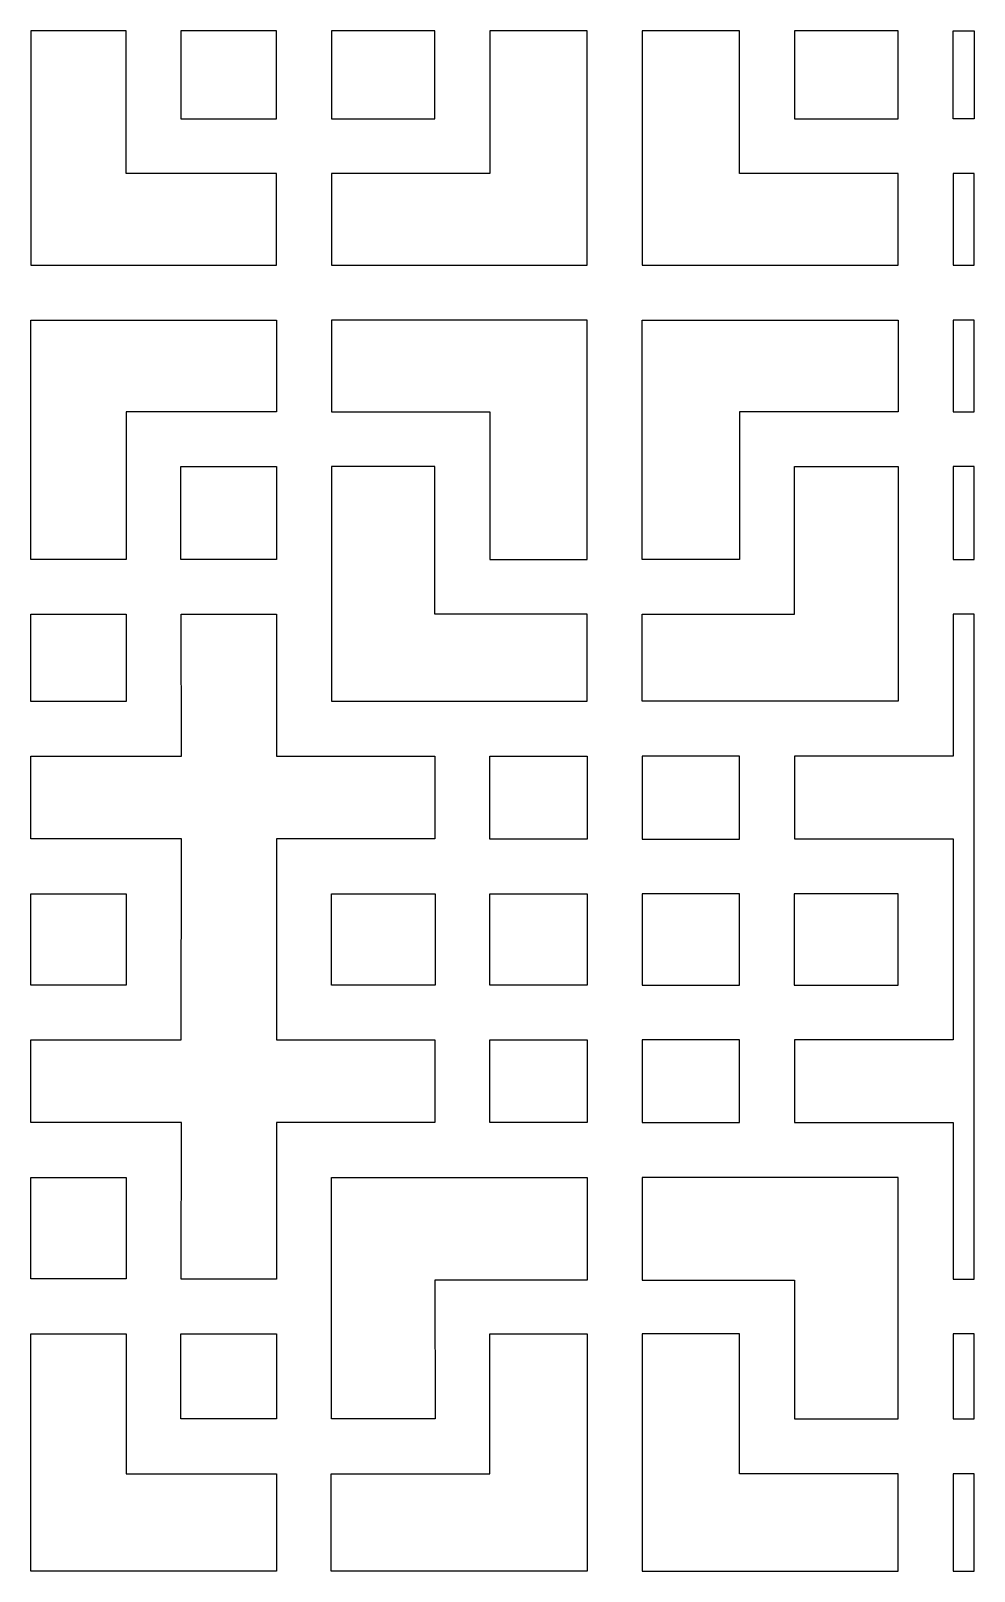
# Model space of a CAD drawing. Header units: centimetres. Extents: x -149 to 149, y -171 to 171.
# Drawn here: x 110.9 to 149.3, y 107.5 to 170.3 of the extents above; entities that cross this region are included whole.
import ezdxf

# ---------------------------------------------------------------- set-up
doc = ezdxf.new("R2010")
doc.units = ezdxf.units.CM
doc.header["$MEASUREMENT"] = 0
doc.layers.add('layer 1', color=7, linetype='Continuous')

msp = doc.modelspace()

# ---------------------------------------------------------------- linework, layer by layer
at = {"layer": 'layer 1', "color": 142}
for points, knots in [([(114.75472, 170.28202), (114.75472, 170.28202), (114.7517, 164.45789), (114.7517, 164.45789), (114.7517, 164.45789), (114.7517, 164.45789), (120.87958, 164.45789), (120.87958, 164.45789), (120.87958, 164.45789), (120.87958, 164.45789), (120.87958, 160.71843), (120.87958, 160.71843), (120.87958, 160.71843), (120.87958, 160.71843), (110.86315, 160.71843), (110.86315, 160.71843), (110.86315, 160.71843), (110.86315, 160.71843), (110.86315, 170.28202), (110.86315, 170.28202), (110.86315, 170.28202), (110.86315, 170.28202), (114.75472, 170.28202), (114.75472, 170.28202)], [0, 0, 0, 0, 0.14285714, 0.14285714, 0.14285714, 0.14285714, 0.28571429, 0.28571429, 0.28571429, 0.28571429, 0.42857143, 0.42857143, 0.42857143, 0.42857143, 0.57142857, 0.57142857, 0.57142857, 0.57142857, 0.71428571, 0.71428571, 0.71428571, 0.71428571, 1, 1, 1, 1]), ([(120.87963, 170.28202), (120.87963, 170.28202), (120.87958, 166.69412), (120.87958, 166.69412), (120.87958, 166.69412), (120.87958, 166.69412), (116.98792, 166.69412), (116.98792, 166.69412), (116.98792, 166.69412), (116.98792, 166.69412), (116.98792, 170.28202), (116.98792, 170.28202), (116.98792, 170.28202), (116.98792, 170.28202), (120.87963, 170.28202), (120.87963, 170.28202)], [0, 0, 0, 0, 0.2, 0.2, 0.2, 0.2, 0.4, 0.4, 0.4, 0.4, 0.6, 0.6, 0.6, 0.6, 1, 1, 1, 1]), ([(127.346, 170.28202), (127.346, 170.28202), (127.346, 166.69412), (127.346, 166.69412), (127.346, 166.69412), (127.346, 166.69412), (123.11891, 166.69412), (123.11891, 166.69412), (123.11891, 166.69412), (123.11891, 166.69412), (123.1189, 170.28202), (123.1189, 170.28202), (123.1189, 170.28202), (123.1189, 170.28202), (127.346, 170.28202), (127.346, 170.28202)], [0, 0, 0, 0, 0.2, 0.2, 0.2, 0.2, 0.4, 0.4, 0.4, 0.4, 0.6, 0.6, 0.6, 0.6, 1, 1, 1, 1]), ([(133.55776, 170.28202), (133.55776, 170.28202), (133.55774, 160.71843), (133.55774, 160.71843), (133.55774, 160.71843), (133.55774, 160.71843), (123.11891, 160.71843), (123.11891, 160.71843), (123.11891, 160.71843), (123.11891, 160.71843), (123.11891, 164.45789), (123.11891, 164.45789), (123.11891, 164.45789), (123.11891, 164.45789), (129.58533, 164.45789), (129.58533, 164.45789), (129.58533, 164.45789), (129.58533, 164.45789), (129.58234, 170.28202), (129.58234, 170.28202), (129.58234, 170.28202), (129.58234, 170.28202), (133.55776, 170.28202), (133.55776, 170.28202)], [0, 0, 0, 0, 0.14285714, 0.14285714, 0.14285714, 0.14285714, 0.28571429, 0.28571429, 0.28571429, 0.28571429, 0.42857143, 0.42857143, 0.42857143, 0.42857143, 0.57142857, 0.57142857, 0.57142857, 0.57142857, 0.71428571, 0.71428571, 0.71428571, 0.71428571, 1, 1, 1, 1]), ([(139.76882, 170.28202), (139.76882, 170.28202), (139.76582, 164.45789), (139.76582, 164.45789), (139.76582, 164.45789), (139.76582, 164.45789), (146.23224, 164.45789), (146.23224, 164.45789), (146.23224, 164.45789), (146.23224, 164.45789), (146.23224, 160.71843), (146.23224, 160.71843), (146.23224, 160.71843), (146.23224, 160.71843), (135.79342, 160.71843), (135.79342, 160.71843), (135.79342, 160.71843), (135.79342, 160.71843), (135.79342, 170.28202), (135.79342, 170.28202), (135.79342, 170.28202), (135.79342, 170.28202), (139.76882, 170.28202), (139.76882, 170.28202)], [0, 0, 0, 0, 0.14285714, 0.14285714, 0.14285714, 0.14285714, 0.28571429, 0.28571429, 0.28571429, 0.28571429, 0.42857143, 0.42857143, 0.42857143, 0.42857143, 0.57142857, 0.57142857, 0.57142857, 0.57142857, 0.71428571, 0.71428571, 0.71428571, 0.71428571, 1, 1, 1, 1]), ([(146.23228, 170.28202), (146.23228, 170.28202), (146.23224, 166.69412), (146.23224, 166.69412), (146.23224, 166.69412), (146.23224, 166.69412), (142.00516, 166.69412), (142.00516, 166.69412), (142.00516, 166.69412), (142.00516, 166.69412), (142.00514, 170.28202), (142.00514, 170.28202), (142.00514, 170.28202), (142.00514, 170.28202), (146.23228, 170.28202), (146.23228, 170.28202)], [0, 0, 0, 0, 0.2, 0.2, 0.2, 0.2, 0.4, 0.4, 0.4, 0.4, 0.6, 0.6, 0.6, 0.6, 1, 1, 1, 1]), ([(148.47158, 170.28202), (148.47158, 170.28202), (148.47158, 166.69412), (148.47158, 166.69412), (148.47158, 166.69412), (148.47158, 166.69412), (149.33447, 166.69412), (149.33447, 166.69412), (149.33447, 166.69412), (149.33447, 166.69412), (149.33447, 170.28202), (149.33447, 170.28202), (149.33447, 170.28202), (149.33447, 170.28202), (148.47158, 170.28202), (148.47158, 170.28202)], [0, 0, 0, 0, 0.2, 0.2, 0.2, 0.2, 0.4, 0.4, 0.4, 0.4, 0.6, 0.6, 0.6, 0.6, 1, 1, 1, 1]), ([(149.33447, 160.71843), (149.33447, 160.71843), (148.47158, 160.71843), (148.47158, 160.71843), (148.47158, 160.71843), (148.47158, 160.71843), (148.47158, 164.45789), (148.47158, 164.45789), (148.47158, 164.45789), (148.47158, 164.45789), (149.33447, 164.45789), (149.33447, 164.45789), (149.33447, 164.45789), (149.33447, 164.45789), (149.33447, 160.71843), (149.33447, 160.71843)], [0, 0, 0, 0, 0.2, 0.2, 0.2, 0.2, 0.4, 0.4, 0.4, 0.4, 0.6, 0.6, 0.6, 0.6, 1, 1, 1, 1]), ([(110.86315, 158.48315), (110.86315, 158.48315), (110.86315, 148.7245), (110.86315, 148.7245), (110.86315, 148.7245), (110.86315, 148.7245), (114.75482, 148.7245), (114.75482, 148.7245), (114.75482, 148.7245), (114.75482, 148.7245), (114.7517, 154.74368), (114.7517, 154.74368), (114.7517, 154.74368), (114.7517, 154.74368), (120.87958, 154.74368), (120.87958, 154.74368), (120.87958, 154.74368), (120.87958, 154.74368), (120.87958, 158.48315), (120.87958, 158.48315), (120.87958, 158.48315), (120.87958, 158.48315), (110.86315, 158.48315), (110.86315, 158.48315)], [0, 0, 0, 0, 0.14285714, 0.14285714, 0.14285714, 0.14285714, 0.28571429, 0.28571429, 0.28571429, 0.28571429, 0.42857143, 0.42857143, 0.42857143, 0.42857143, 0.57142857, 0.57142857, 0.57142857, 0.57142857, 0.71428571, 0.71428571, 0.71428571, 0.71428571, 1, 1, 1, 1]), ([(133.55774, 158.48315), (133.55774, 158.48315), (133.55774, 148.7245), (133.55774, 148.7245), (133.55774, 148.7245), (133.55774, 148.7245), (129.58222, 148.7245), (129.58222, 148.7245), (129.58222, 148.7245), (129.58222, 148.7245), (129.58533, 154.74368), (129.58533, 154.74368), (129.58533, 154.74368), (129.58533, 154.74368), (123.11891, 154.74368), (123.11891, 154.74368), (123.11891, 154.74368), (123.11891, 154.74368), (123.11891, 158.48315), (123.11891, 158.48315), (123.11891, 158.48315), (123.11891, 158.48315), (133.55774, 158.48315), (133.55774, 158.48315)], [0, 0, 0, 0, 0.14285714, 0.14285714, 0.14285714, 0.14285714, 0.28571429, 0.28571429, 0.28571429, 0.28571429, 0.42857143, 0.42857143, 0.42857143, 0.42857143, 0.57142857, 0.57142857, 0.57142857, 0.57142857, 0.71428571, 0.71428571, 0.71428571, 0.71428571, 1, 1, 1, 1]), ([(135.79342, 158.48315), (135.79342, 158.48315), (135.79342, 148.7245), (135.79342, 148.7245), (135.79342, 148.7245), (135.79342, 148.7245), (139.76893, 148.7245), (139.76893, 148.7245), (139.76893, 148.7245), (139.76893, 148.7245), (139.76582, 154.74368), (139.76582, 154.74368), (139.76582, 154.74368), (139.76582, 154.74368), (146.23224, 154.74368), (146.23224, 154.74368), (146.23224, 154.74368), (146.23224, 154.74368), (146.23224, 158.48315), (146.23224, 158.48315), (146.23224, 158.48315), (146.23224, 158.48315), (135.79342, 158.48315), (135.79342, 158.48315)], [0, 0, 0, 0, 0.14285714, 0.14285714, 0.14285714, 0.14285714, 0.28571429, 0.28571429, 0.28571429, 0.28571429, 0.42857143, 0.42857143, 0.42857143, 0.42857143, 0.57142857, 0.57142857, 0.57142857, 0.57142857, 0.71428571, 0.71428571, 0.71428571, 0.71428571, 1, 1, 1, 1]), ([(149.33447, 154.74367), (149.33447, 154.74367), (148.47158, 154.74368), (148.47158, 154.74368), (148.47158, 154.74368), (148.47158, 154.74368), (148.47158, 158.48315), (148.47158, 158.48315), (148.47158, 158.48315), (148.47158, 158.48315), (149.33447, 158.48315), (149.33447, 158.48315), (149.33447, 158.48315), (149.33447, 158.48315), (149.33447, 154.74367), (149.33447, 154.74367)], [0, 0, 0, 0, 0.2, 0.2, 0.2, 0.2, 0.4, 0.4, 0.4, 0.4, 0.6, 0.6, 0.6, 0.6, 1, 1, 1, 1]), ([(116.98792, 148.7214), (116.98792, 148.7214), (120.87958, 148.7214), (120.87958, 148.7214), (120.87958, 148.7214), (120.87958, 148.7214), (120.87958, 152.50745), (120.87958, 152.50745), (120.87958, 152.50745), (120.87958, 152.50745), (116.98792, 152.50745), (116.98792, 152.50745), (116.98792, 152.50745), (116.98792, 152.50745), (116.98792, 148.7214), (116.98792, 148.7214)], [0, 0, 0, 0, 0.2, 0.2, 0.2, 0.2, 0.4, 0.4, 0.4, 0.4, 0.6, 0.6, 0.6, 0.6, 1, 1, 1, 1]), ([(127.346, 146.48517), (127.346, 146.48517), (133.55774, 146.49138), (133.55774, 146.49138), (133.55774, 146.49138), (133.55774, 146.49138), (133.55774, 142.93827), (133.55774, 142.93827), (133.55774, 142.93827), (133.55774, 142.93827), (123.11891, 142.93827), (123.11891, 142.93827), (123.11891, 142.93827), (123.11891, 142.93827), (123.11891, 152.50745), (123.11891, 152.50745), (123.11891, 152.50745), (123.11891, 152.50745), (127.346, 152.50745), (127.346, 152.50745), (127.346, 152.50745), (127.346, 152.50745), (127.346, 146.48517), (127.346, 146.48517)], [0, 0, 0, 0, 0.14285714, 0.14285714, 0.14285714, 0.14285714, 0.28571429, 0.28571429, 0.28571429, 0.28571429, 0.42857143, 0.42857143, 0.42857143, 0.42857143, 0.57142857, 0.57142857, 0.57142857, 0.57142857, 0.71428571, 0.71428571, 0.71428571, 0.71428571, 1, 1, 1, 1]), ([(142.00516, 146.48517), (142.00516, 146.48517), (135.79342, 146.49138), (135.79342, 146.49138), (135.79342, 146.49138), (135.79342, 146.49138), (135.79342, 142.93827), (135.79342, 142.93827), (135.79342, 142.93827), (135.79342, 142.93827), (146.23224, 142.93827), (146.23224, 142.93827), (146.23224, 142.93827), (146.23224, 142.93827), (146.23224, 152.50745), (146.23224, 152.50745), (146.23224, 152.50745), (146.23224, 152.50745), (142.00516, 152.50745), (142.00516, 152.50745), (142.00516, 152.50745), (142.00516, 152.50745), (142.00516, 146.48517), (142.00516, 146.48517)], [0, 0, 0, 0, 0.14285714, 0.14285714, 0.14285714, 0.14285714, 0.28571429, 0.28571429, 0.28571429, 0.28571429, 0.42857143, 0.42857143, 0.42857143, 0.42857143, 0.57142857, 0.57142857, 0.57142857, 0.57142857, 0.71428571, 0.71428571, 0.71428571, 0.71428571, 1, 1, 1, 1]), ([(149.33447, 148.7214), (149.33447, 148.7214), (148.47158, 148.7214), (148.47158, 148.7214), (148.47158, 148.7214), (148.47158, 148.7214), (148.47158, 152.50745), (148.47158, 152.50745), (148.47158, 152.50745), (148.47158, 152.50745), (149.33447, 152.50745), (149.33447, 152.50745), (149.33447, 152.50745), (149.33447, 152.50745), (149.33447, 148.7214), (149.33447, 148.7214)], [0, 0, 0, 0, 0.2, 0.2, 0.2, 0.2, 0.4, 0.4, 0.4, 0.4, 0.6, 0.6, 0.6, 0.6, 1, 1, 1, 1]), ([(117.00964, 137.32285), (117.00964, 137.32285), (116.99414, 129.12956), (116.99414, 129.12956), (116.99414, 129.12956), (116.99414, 129.12956), (110.86315, 129.12957), (110.86315, 129.12957), (110.86315, 129.12957), (110.86315, 129.12957), (110.86315, 125.75969), (110.86315, 125.75969), (110.86315, 125.75969), (110.86315, 125.75969), (117.00963, 125.75969), (117.00963, 125.75969), (117.00963, 125.75969), (117.00963, 125.75969), (116.99414, 119.37713), (116.99414, 119.37713), (116.99414, 119.37713), (116.99414, 119.37713), (120.87958, 119.37713), (120.87958, 119.37713), (120.87958, 119.37713), (120.87958, 119.37713), (120.87958, 125.75969), (120.87958, 125.75969), (120.87958, 125.75969), (120.87958, 125.75969), (127.346, 125.75969), (127.346, 125.75969), (127.346, 125.75969), (127.346, 125.75969), (127.346, 129.12957), (127.346, 129.12957), (127.346, 129.12957), (127.346, 129.12957), (120.87958, 129.12956), (120.87958, 129.12956), (120.87958, 129.12956), (120.87958, 129.12956), (120.87958, 137.32286), (120.87958, 137.32286), (120.87958, 137.32286), (120.87958, 137.32286), (127.346, 137.32285), (127.346, 137.32285), (127.346, 137.32285), (127.346, 137.32285), (127.346, 140.70203), (127.346, 140.70203), (127.346, 140.70203), (127.346, 140.70203), (120.87958, 140.69894), (120.87958, 140.69894), (120.87958, 140.69894), (120.87958, 140.69894), (120.87958, 146.49138), (120.87958, 146.49138), (120.87958, 146.49138), (120.87958, 146.49138), (116.99414, 146.49138), (116.99414, 146.49138), (116.99414, 146.49138), (116.99414, 146.49138), (117.00963, 140.70203), (117.00963, 140.70203), (117.00963, 140.70203), (117.00963, 140.70203), (110.86315, 140.70203), (110.86315, 140.70203), (110.86315, 140.70203), (110.86315, 140.70203), (110.86315, 137.32285), (110.86315, 137.32285), (110.86315, 137.32285), (110.86315, 137.32285), (117.00964, 137.32285), (117.00964, 137.32285)], [0, 0, 0, 0, 0.04761905, 0.04761905, 0.04761905, 0.04761905, 0.0952381, 0.0952381, 0.0952381, 0.0952381, 0.14285714, 0.14285714, 0.14285714, 0.14285714, 0.19047619, 0.19047619, 0.19047619, 0.19047619, 0.23809524, 0.23809524, 0.23809524, 0.23809524, 0.28571429, 0.28571429, 0.28571429, 0.28571429, 0.33333333, 0.33333333, 0.33333333, 0.33333333, 0.38095238, 0.38095238, 0.38095238, 0.38095238, 0.42857143, 0.42857143, 0.42857143, 0.42857143, 0.47619048, 0.47619048, 0.47619048, 0.47619048, 0.52380952, 0.52380952, 0.52380952, 0.52380952, 0.57142857, 0.57142857, 0.57142857, 0.57142857, 0.61904762, 0.61904762, 0.61904762, 0.61904762, 0.66666667, 0.66666667, 0.66666667, 0.66666667, 0.71428571, 0.71428571, 0.71428571, 0.71428571, 0.76190476, 0.76190476, 0.76190476, 0.76190476, 0.80952381, 0.80952381, 0.80952381, 0.80952381, 0.85714286, 0.85714286, 0.85714286, 0.85714286, 0.9047619, 0.9047619, 0.9047619, 0.9047619, 1, 1, 1, 1]), ([(110.86315, 142.93516), (110.86315, 142.93516), (114.7548, 142.93516), (114.7548, 142.93516), (114.7548, 142.93516), (114.7548, 142.93516), (114.7548, 146.48517), (114.7548, 146.48517), (114.7548, 146.48517), (114.7548, 146.48517), (110.86315, 146.48517), (110.86315, 146.48517), (110.86315, 146.48517), (110.86315, 146.48517), (110.86315, 142.93516), (110.86315, 142.93516)], [0, 0, 0, 0, 0.2, 0.2, 0.2, 0.2, 0.4, 0.4, 0.4, 0.4, 0.6, 0.6, 0.6, 0.6, 1, 1, 1, 1]), ([(149.33447, 119.37713), (149.33447, 119.37713), (148.47158, 119.37713), (148.47158, 119.37713), (148.47158, 119.37713), (148.47158, 119.37713), (148.47158, 125.75969), (148.47158, 125.75969), (148.47158, 125.75969), (148.47158, 125.75969), (142.00516, 125.75969), (142.00516, 125.75969), (142.00516, 125.75969), (142.00516, 125.75969), (142.00516, 129.12957), (142.00516, 129.12957), (142.00516, 129.12957), (142.00516, 129.12957), (148.47158, 129.12956), (148.47158, 129.12956), (148.47158, 129.12956), (148.47158, 129.12956), (148.47158, 137.32286), (148.47158, 137.32286), (148.47158, 137.32286), (148.47158, 137.32286), (142.00516, 137.32285), (142.00516, 137.32285), (142.00516, 137.32285), (142.00516, 137.32285), (142.00516, 140.70203), (142.00516, 140.70203), (142.00516, 140.70203), (142.00516, 140.70203), (148.47158, 140.69894), (148.47158, 140.69894), (148.47158, 140.69894), (148.47158, 140.69894), (148.47158, 146.49138), (148.47158, 146.49138), (148.47158, 146.49138), (148.47158, 146.49138), (149.33447, 146.49138), (149.33447, 146.49138), (149.33447, 146.49138), (149.33447, 146.49138), (149.33447, 119.37713), (149.33447, 119.37713)], [0, 0, 0, 0, 0.07692308, 0.07692308, 0.07692308, 0.07692308, 0.15384615, 0.15384615, 0.15384615, 0.15384615, 0.23076923, 0.23076923, 0.23076923, 0.23076923, 0.30769231, 0.30769231, 0.30769231, 0.30769231, 0.38461538, 0.38461538, 0.38461538, 0.38461538, 0.46153846, 0.46153846, 0.46153846, 0.46153846, 0.53846154, 0.53846154, 0.53846154, 0.53846154, 0.61538462, 0.61538462, 0.61538462, 0.61538462, 0.69230769, 0.69230769, 0.69230769, 0.69230769, 0.76923077, 0.76923077, 0.76923077, 0.76923077, 0.84615385, 0.84615385, 0.84615385, 0.84615385, 1, 1, 1, 1]), ([(129.58222, 137.31975), (129.58222, 137.31975), (133.55774, 137.31975), (133.55774, 137.31975), (133.55774, 137.31975), (133.55774, 137.31975), (133.55774, 140.70203), (133.55774, 140.70203), (133.55774, 140.70203), (133.55774, 140.70203), (129.58222, 140.70203), (129.58222, 140.70203), (129.58222, 140.70203), (129.58222, 140.70203), (129.58222, 137.31975), (129.58222, 137.31975)], [0, 0, 0, 0, 0.2, 0.2, 0.2, 0.2, 0.4, 0.4, 0.4, 0.4, 0.6, 0.6, 0.6, 0.6, 1, 1, 1, 1]), ([(139.76893, 137.31975), (139.76893, 137.31975), (135.79342, 137.31975), (135.79342, 137.31975), (135.79342, 137.31975), (135.79342, 137.31975), (135.79342, 140.70203), (135.79342, 140.70203), (135.79342, 140.70203), (135.79342, 140.70203), (139.76893, 140.70203), (139.76893, 140.70203), (139.76893, 140.70203), (139.76893, 140.70203), (139.76893, 137.31975), (139.76893, 137.31975)], [0, 0, 0, 0, 0.2, 0.2, 0.2, 0.2, 0.4, 0.4, 0.4, 0.4, 0.6, 0.6, 0.6, 0.6, 1, 1, 1, 1]), ([(110.86315, 131.36268), (110.86315, 131.36268), (114.7517, 131.36268), (114.7517, 131.36268), (114.7517, 131.36268), (114.7517, 131.36268), (114.7517, 135.08662), (114.7517, 135.08662), (114.7517, 135.08662), (114.7517, 135.08662), (110.86315, 135.08662), (110.86315, 135.08662), (110.86315, 135.08662), (110.86315, 135.08662), (110.86315, 131.36268), (110.86315, 131.36268)], [0, 0, 0, 0, 0.2, 0.2, 0.2, 0.2, 0.4, 0.4, 0.4, 0.4, 0.6, 0.6, 0.6, 0.6, 1, 1, 1, 1]), ([(123.11891, 131.3658), (123.11891, 131.3658), (127.35221, 131.3658), (127.35221, 131.3658), (127.35221, 131.3658), (127.35221, 131.3658), (127.35221, 135.08041), (127.35221, 135.08041), (127.35221, 135.08041), (127.35221, 135.08041), (123.11891, 135.08041), (123.11891, 135.08041), (123.11891, 135.08041), (123.11891, 135.08041), (123.11891, 131.3658), (123.11891, 131.3658)], [0, 0, 0, 0, 0.2, 0.2, 0.2, 0.2, 0.4, 0.4, 0.4, 0.4, 0.6, 0.6, 0.6, 0.6, 1, 1, 1, 1]), ([(129.58222, 131.3658), (129.58222, 131.3658), (133.55774, 131.3658), (133.55774, 131.3658), (133.55774, 131.3658), (133.55774, 131.3658), (133.55774, 135.08662), (133.55774, 135.08662), (133.55774, 135.08662), (133.55774, 135.08662), (129.58222, 135.08662), (129.58222, 135.08662), (129.58222, 135.08662), (129.58222, 135.08662), (129.58222, 131.3658), (129.58222, 131.3658)], [0, 0, 0, 0, 0.2, 0.2, 0.2, 0.2, 0.4, 0.4, 0.4, 0.4, 0.6, 0.6, 0.6, 0.6, 1, 1, 1, 1]), ([(139.76893, 131.3658), (139.76893, 131.3658), (135.79342, 131.3658), (135.79342, 131.3658), (135.79342, 131.3658), (135.79342, 131.3658), (135.79342, 135.08662), (135.79342, 135.08662), (135.79342, 135.08662), (135.79342, 135.08662), (139.76893, 135.08662), (139.76893, 135.08662), (139.76893, 135.08662), (139.76893, 135.08662), (139.76893, 131.3658), (139.76893, 131.3658)], [0, 0, 0, 0, 0.2, 0.2, 0.2, 0.2, 0.4, 0.4, 0.4, 0.4, 0.6, 0.6, 0.6, 0.6, 1, 1, 1, 1]), ([(146.23224, 131.3658), (146.23224, 131.3658), (141.99894, 131.3658), (141.99894, 131.3658), (141.99894, 131.3658), (141.99894, 131.3658), (141.99894, 135.08041), (141.99894, 135.08041), (141.99894, 135.08041), (141.99894, 135.08041), (146.23224, 135.08041), (146.23224, 135.08041), (146.23224, 135.08041), (146.23224, 135.08041), (146.23224, 131.3658), (146.23224, 131.3658)], [0, 0, 0, 0, 0.2, 0.2, 0.2, 0.2, 0.4, 0.4, 0.4, 0.4, 0.6, 0.6, 0.6, 0.6, 1, 1, 1, 1]), ([(129.58222, 125.7566), (129.58222, 125.7566), (133.55774, 125.7566), (133.55774, 125.7566), (133.55774, 125.7566), (133.55774, 125.7566), (133.55774, 129.12957), (133.55774, 129.12957), (133.55774, 129.12957), (133.55774, 129.12957), (129.58222, 129.12957), (129.58222, 129.12957), (129.58222, 129.12957), (129.58222, 129.12957), (129.58222, 125.7566), (129.58222, 125.7566)], [0, 0, 0, 0, 0.2, 0.2, 0.2, 0.2, 0.4, 0.4, 0.4, 0.4, 0.6, 0.6, 0.6, 0.6, 1, 1, 1, 1]), ([(139.76893, 125.7566), (139.76893, 125.7566), (135.79342, 125.7566), (135.79342, 125.7566), (135.79342, 125.7566), (135.79342, 125.7566), (135.79342, 129.12957), (135.79342, 129.12957), (135.79342, 129.12957), (135.79342, 129.12957), (139.76893, 129.12957), (139.76893, 129.12957), (139.76893, 129.12957), (139.76893, 129.12957), (139.76893, 125.7566), (139.76893, 125.7566)], [0, 0, 0, 0, 0.2, 0.2, 0.2, 0.2, 0.4, 0.4, 0.4, 0.4, 0.6, 0.6, 0.6, 0.6, 1, 1, 1, 1]), ([(110.86315, 119.38024), (110.86315, 119.38024), (114.7517, 119.38024), (114.7517, 119.38024), (114.7517, 119.38024), (114.7517, 119.38024), (114.7517, 123.52036), (114.7517, 123.52036), (114.7517, 123.52036), (114.7517, 123.52036), (110.86315, 123.52036), (110.86315, 123.52036), (110.86315, 123.52036), (110.86315, 123.52036), (110.86315, 119.38024), (110.86315, 119.38024)], [0, 0, 0, 0, 0.2, 0.2, 0.2, 0.2, 0.4, 0.4, 0.4, 0.4, 0.6, 0.6, 0.6, 0.6, 1, 1, 1, 1]), ([(123.11891, 123.52036), (123.11891, 123.52036), (123.11891, 113.67477), (123.11891, 113.67477), (123.11891, 113.67477), (123.11891, 113.67477), (127.3479, 113.67477), (127.3479, 113.67477), (127.3479, 113.67477), (127.3479, 113.67477), (127.346, 119.33522), (127.346, 119.33522), (127.346, 119.33522), (127.346, 119.33522), (133.55774, 119.33522), (133.55774, 119.33522), (133.55774, 119.33522), (133.55774, 119.33522), (133.55774, 123.52036), (133.55774, 123.52036), (133.55774, 123.52036), (133.55774, 123.52036), (123.11891, 123.52036), (123.11891, 123.52036)], [0, 0, 0, 0, 0.14285714, 0.14285714, 0.14285714, 0.14285714, 0.28571429, 0.28571429, 0.28571429, 0.28571429, 0.42857143, 0.42857143, 0.42857143, 0.42857143, 0.57142857, 0.57142857, 0.57142857, 0.57142857, 0.71428571, 0.71428571, 0.71428571, 0.71428571, 1, 1, 1, 1]), ([(146.23224, 123.52036), (146.23224, 123.52036), (146.23224, 113.67477), (146.23224, 113.67477), (146.23224, 113.67477), (146.23224, 113.67477), (142.00325, 113.67477), (142.00325, 113.67477), (142.00325, 113.67477), (142.00325, 113.67477), (142.00516, 119.33522), (142.00516, 119.33522), (142.00516, 119.33522), (142.00516, 119.33522), (135.79342, 119.33522), (135.79342, 119.33522), (135.79342, 119.33522), (135.79342, 119.33522), (135.79342, 123.52036), (135.79342, 123.52036), (135.79342, 123.52036), (135.79342, 123.52036), (146.23224, 123.52036), (146.23224, 123.52036)], [0, 0, 0, 0, 0.14285714, 0.14285714, 0.14285714, 0.14285714, 0.28571429, 0.28571429, 0.28571429, 0.28571429, 0.42857143, 0.42857143, 0.42857143, 0.42857143, 0.57142857, 0.57142857, 0.57142857, 0.57142857, 0.71428571, 0.71428571, 0.71428571, 0.71428571, 1, 1, 1, 1]), ([(120.87958, 107.46303), (120.87958, 107.46303), (120.87958, 111.43854), (120.87958, 111.43854), (120.87958, 111.43854), (120.87958, 111.43854), (114.7517, 111.43853), (114.7517, 111.43853), (114.7517, 111.43853), (114.7517, 111.43853), (114.7517, 117.14092), (114.7517, 117.14092), (114.7517, 117.14092), (114.7517, 117.14092), (110.86936, 117.14092), (110.86936, 117.14092), (110.86936, 117.14092), (110.86936, 117.14092), (110.86936, 107.46303), (110.86936, 107.46303), (110.86936, 107.46303), (110.86936, 107.46303), (120.87958, 107.46303), (120.87958, 107.46303)], [0, 0, 0, 0, 0.14285714, 0.14285714, 0.14285714, 0.14285714, 0.28571429, 0.28571429, 0.28571429, 0.28571429, 0.42857143, 0.42857143, 0.42857143, 0.42857143, 0.57142857, 0.57142857, 0.57142857, 0.57142857, 0.71428571, 0.71428571, 0.71428571, 0.71428571, 1, 1, 1, 1]), ([(116.98792, 113.67477), (116.98792, 113.67477), (120.87958, 113.67477), (120.87958, 113.67477), (120.87958, 113.67477), (120.87958, 113.67477), (120.87958, 117.14092), (120.87958, 117.14092), (120.87958, 117.14092), (120.87958, 117.14092), (116.98792, 117.14092), (116.98792, 117.14092), (116.98792, 117.14092), (116.98792, 117.14092), (116.98792, 113.67477), (116.98792, 113.67477)], [0, 0, 0, 0, 0.2, 0.2, 0.2, 0.2, 0.4, 0.4, 0.4, 0.4, 0.6, 0.6, 0.6, 0.6, 1, 1, 1, 1]), ([(133.55774, 107.46303), (133.55774, 107.46303), (133.55774, 117.14092), (133.55774, 117.14092), (133.55774, 117.14092), (133.55774, 117.14092), (129.58533, 117.14092), (129.58533, 117.14092), (129.58533, 117.14092), (129.58533, 117.14092), (129.58533, 111.43854), (129.58533, 111.43854), (129.58533, 111.43854), (129.58533, 111.43854), (123.1158, 111.43854), (123.1158, 111.43854), (123.1158, 111.43854), (123.1158, 111.43854), (123.1158, 107.46303), (123.1158, 107.46303), (123.1158, 107.46303), (123.1158, 107.46303), (133.55774, 107.46303), (133.55774, 107.46303)], [0, 0, 0, 0, 0.14285714, 0.14285714, 0.14285714, 0.14285714, 0.28571429, 0.28571429, 0.28571429, 0.28571429, 0.42857143, 0.42857143, 0.42857143, 0.42857143, 0.57142857, 0.57142857, 0.57142857, 0.57142857, 0.71428571, 0.71428571, 0.71428571, 0.71428571, 1, 1, 1, 1]), ([(135.79342, 107.46303), (135.79342, 107.46303), (135.79342, 117.14092), (135.79342, 117.14092), (135.79342, 117.14092), (135.79342, 117.14092), (139.76582, 117.14092), (139.76582, 117.14092), (139.76582, 117.14092), (139.76582, 117.14092), (139.76582, 111.43854), (139.76582, 111.43854), (139.76582, 111.43854), (139.76582, 111.43854), (146.23535, 111.43854), (146.23535, 111.43854), (146.23535, 111.43854), (146.23535, 111.43854), (146.23535, 107.46303), (146.23535, 107.46303), (146.23535, 107.46303), (146.23535, 107.46303), (135.79342, 107.46303), (135.79342, 107.46303)], [0, 0, 0, 0, 0.14285714, 0.14285714, 0.14285714, 0.14285714, 0.28571429, 0.28571429, 0.28571429, 0.28571429, 0.42857143, 0.42857143, 0.42857143, 0.42857143, 0.57142857, 0.57142857, 0.57142857, 0.57142857, 0.71428571, 0.71428571, 0.71428571, 0.71428571, 1, 1, 1, 1]), ([(149.33447, 113.67477), (149.33447, 113.67477), (148.47158, 113.67477), (148.47158, 113.67477), (148.47158, 113.67477), (148.47158, 113.67477), (148.47158, 117.14092), (148.47158, 117.14092), (148.47158, 117.14092), (148.47158, 117.14092), (149.33447, 117.14092), (149.33447, 117.14092), (149.33447, 117.14092), (149.33447, 117.14092), (149.33447, 113.67477), (149.33447, 113.67477)], [0, 0, 0, 0, 0.2, 0.2, 0.2, 0.2, 0.4, 0.4, 0.4, 0.4, 0.6, 0.6, 0.6, 0.6, 1, 1, 1, 1]), ([(149.33447, 107.46302), (149.33447, 107.46302), (148.47158, 107.46303), (148.47158, 107.46303), (148.47158, 107.46303), (148.47158, 107.46303), (148.47158, 111.43854), (148.47158, 111.43854), (148.47158, 111.43854), (148.47158, 111.43854), (149.33447, 111.43853), (149.33447, 111.43853), (149.33447, 111.43853), (149.33447, 111.43853), (149.33447, 107.46302), (149.33447, 107.46302)], [0, 0, 0, 0, 0.2, 0.2, 0.2, 0.2, 0.4, 0.4, 0.4, 0.4, 0.6, 0.6, 0.6, 0.6, 1, 1, 1, 1])]:
    msp.add_open_spline(points, degree=3, knots=knots, dxfattribs=at)
at = {"layer": 'layer 1', "color": 250, "lineweight": 9}
for points, knots in [([(114.75472, 170.28202), (114.75472, 170.28202), (114.7517, 164.45789), (114.7517, 164.45789), (114.7517, 164.45789), (114.7517, 164.45789), (120.87958, 164.45789), (120.87958, 164.45789), (120.87958, 164.45789), (120.87958, 164.45789), (120.87958, 160.71843), (120.87958, 160.71843), (120.87958, 160.71843), (120.87958, 160.71843), (110.86315, 160.71843), (110.86315, 160.71843), (110.86315, 160.71843), (110.86315, 160.71843), (110.86315, 170.28202), (110.86315, 170.28202), (110.86315, 170.28202), (110.86315, 170.28202), (114.75472, 170.28202), (114.75472, 170.28202)], [0, 0, 0, 0, 0.14285714, 0.14285714, 0.14285714, 0.14285714, 0.28571429, 0.28571429, 0.28571429, 0.28571429, 0.42857143, 0.42857143, 0.42857143, 0.42857143, 0.57142857, 0.57142857, 0.57142857, 0.57142857, 0.71428571, 0.71428571, 0.71428571, 0.71428571, 1, 1, 1, 1]), ([(120.87963, 170.28202), (120.87963, 170.28202), (120.87958, 166.69412), (120.87958, 166.69412), (120.87958, 166.69412), (120.87958, 166.69412), (116.98792, 166.69412), (116.98792, 166.69412), (116.98792, 166.69412), (116.98792, 166.69412), (116.98792, 170.28202), (116.98792, 170.28202), (116.98792, 170.28202), (116.98792, 170.28202), (120.87963, 170.28202), (120.87963, 170.28202)], [0, 0, 0, 0, 0.2, 0.2, 0.2, 0.2, 0.4, 0.4, 0.4, 0.4, 0.6, 0.6, 0.6, 0.6, 1, 1, 1, 1]), ([(127.346, 170.28202), (127.346, 170.28202), (127.346, 166.69412), (127.346, 166.69412), (127.346, 166.69412), (127.346, 166.69412), (123.11891, 166.69412), (123.11891, 166.69412), (123.11891, 166.69412), (123.11891, 166.69412), (123.1189, 170.28202), (123.1189, 170.28202), (123.1189, 170.28202), (123.1189, 170.28202), (127.346, 170.28202), (127.346, 170.28202)], [0, 0, 0, 0, 0.2, 0.2, 0.2, 0.2, 0.4, 0.4, 0.4, 0.4, 0.6, 0.6, 0.6, 0.6, 1, 1, 1, 1]), ([(133.55776, 170.28202), (133.55776, 170.28202), (133.55774, 160.71843), (133.55774, 160.71843), (133.55774, 160.71843), (133.55774, 160.71843), (123.11891, 160.71843), (123.11891, 160.71843), (123.11891, 160.71843), (123.11891, 160.71843), (123.11891, 164.45789), (123.11891, 164.45789), (123.11891, 164.45789), (123.11891, 164.45789), (129.58533, 164.45789), (129.58533, 164.45789), (129.58533, 164.45789), (129.58533, 164.45789), (129.58234, 170.28202), (129.58234, 170.28202), (129.58234, 170.28202), (129.58234, 170.28202), (133.55776, 170.28202), (133.55776, 170.28202)], [0, 0, 0, 0, 0.14285714, 0.14285714, 0.14285714, 0.14285714, 0.28571429, 0.28571429, 0.28571429, 0.28571429, 0.42857143, 0.42857143, 0.42857143, 0.42857143, 0.57142857, 0.57142857, 0.57142857, 0.57142857, 0.71428571, 0.71428571, 0.71428571, 0.71428571, 1, 1, 1, 1]), ([(139.76882, 170.28202), (139.76882, 170.28202), (139.76582, 164.45789), (139.76582, 164.45789), (139.76582, 164.45789), (139.76582, 164.45789), (146.23224, 164.45789), (146.23224, 164.45789), (146.23224, 164.45789), (146.23224, 164.45789), (146.23224, 160.71843), (146.23224, 160.71843), (146.23224, 160.71843), (146.23224, 160.71843), (135.79342, 160.71843), (135.79342, 160.71843), (135.79342, 160.71843), (135.79342, 160.71843), (135.79342, 170.28202), (135.79342, 170.28202), (135.79342, 170.28202), (135.79342, 170.28202), (139.76882, 170.28202), (139.76882, 170.28202)], [0, 0, 0, 0, 0.14285714, 0.14285714, 0.14285714, 0.14285714, 0.28571429, 0.28571429, 0.28571429, 0.28571429, 0.42857143, 0.42857143, 0.42857143, 0.42857143, 0.57142857, 0.57142857, 0.57142857, 0.57142857, 0.71428571, 0.71428571, 0.71428571, 0.71428571, 1, 1, 1, 1]), ([(146.23228, 170.28202), (146.23228, 170.28202), (146.23224, 166.69412), (146.23224, 166.69412), (146.23224, 166.69412), (146.23224, 166.69412), (142.00516, 166.69412), (142.00516, 166.69412), (142.00516, 166.69412), (142.00516, 166.69412), (142.00514, 170.28202), (142.00514, 170.28202), (142.00514, 170.28202), (142.00514, 170.28202), (146.23228, 170.28202), (146.23228, 170.28202)], [0, 0, 0, 0, 0.2, 0.2, 0.2, 0.2, 0.4, 0.4, 0.4, 0.4, 0.6, 0.6, 0.6, 0.6, 1, 1, 1, 1]), ([(148.47158, 170.28202), (148.47158, 170.28202), (148.47158, 166.69412), (148.47158, 166.69412), (148.47158, 166.69412), (148.47158, 166.69412), (149.33447, 166.69412), (149.33447, 166.69412), (149.33447, 166.69412), (149.33447, 166.69412), (149.33447, 170.28202), (149.33447, 170.28202), (149.33447, 170.28202), (149.33447, 170.28202), (148.47158, 170.28202), (148.47158, 170.28202)], [0, 0, 0, 0, 0.2, 0.2, 0.2, 0.2, 0.4, 0.4, 0.4, 0.4, 0.6, 0.6, 0.6, 0.6, 1, 1, 1, 1]), ([(149.33447, 160.71843), (149.33447, 160.71843), (148.47158, 160.71843), (148.47158, 160.71843), (148.47158, 160.71843), (148.47158, 160.71843), (148.47158, 164.45789), (148.47158, 164.45789), (148.47158, 164.45789), (148.47158, 164.45789), (149.33447, 164.45789), (149.33447, 164.45789), (149.33447, 164.45789), (149.33447, 164.45789), (149.33447, 160.71843), (149.33447, 160.71843)], [0, 0, 0, 0, 0.2, 0.2, 0.2, 0.2, 0.4, 0.4, 0.4, 0.4, 0.6, 0.6, 0.6, 0.6, 1, 1, 1, 1]), ([(110.86315, 158.48315), (110.86315, 158.48315), (110.86315, 148.7245), (110.86315, 148.7245), (110.86315, 148.7245), (110.86315, 148.7245), (114.75482, 148.7245), (114.75482, 148.7245), (114.75482, 148.7245), (114.75482, 148.7245), (114.7517, 154.74368), (114.7517, 154.74368), (114.7517, 154.74368), (114.7517, 154.74368), (120.87958, 154.74368), (120.87958, 154.74368), (120.87958, 154.74368), (120.87958, 154.74368), (120.87958, 158.48315), (120.87958, 158.48315), (120.87958, 158.48315), (120.87958, 158.48315), (110.86315, 158.48315), (110.86315, 158.48315)], [0, 0, 0, 0, 0.14285714, 0.14285714, 0.14285714, 0.14285714, 0.28571429, 0.28571429, 0.28571429, 0.28571429, 0.42857143, 0.42857143, 0.42857143, 0.42857143, 0.57142857, 0.57142857, 0.57142857, 0.57142857, 0.71428571, 0.71428571, 0.71428571, 0.71428571, 1, 1, 1, 1]), ([(133.55774, 158.48315), (133.55774, 158.48315), (133.55774, 148.7245), (133.55774, 148.7245), (133.55774, 148.7245), (133.55774, 148.7245), (129.58222, 148.7245), (129.58222, 148.7245), (129.58222, 148.7245), (129.58222, 148.7245), (129.58533, 154.74368), (129.58533, 154.74368), (129.58533, 154.74368), (129.58533, 154.74368), (123.11891, 154.74368), (123.11891, 154.74368), (123.11891, 154.74368), (123.11891, 154.74368), (123.11891, 158.48315), (123.11891, 158.48315), (123.11891, 158.48315), (123.11891, 158.48315), (133.55774, 158.48315), (133.55774, 158.48315)], [0, 0, 0, 0, 0.14285714, 0.14285714, 0.14285714, 0.14285714, 0.28571429, 0.28571429, 0.28571429, 0.28571429, 0.42857143, 0.42857143, 0.42857143, 0.42857143, 0.57142857, 0.57142857, 0.57142857, 0.57142857, 0.71428571, 0.71428571, 0.71428571, 0.71428571, 1, 1, 1, 1]), ([(135.79342, 158.48315), (135.79342, 158.48315), (135.79342, 148.7245), (135.79342, 148.7245), (135.79342, 148.7245), (135.79342, 148.7245), (139.76893, 148.7245), (139.76893, 148.7245), (139.76893, 148.7245), (139.76893, 148.7245), (139.76582, 154.74368), (139.76582, 154.74368), (139.76582, 154.74368), (139.76582, 154.74368), (146.23224, 154.74368), (146.23224, 154.74368), (146.23224, 154.74368), (146.23224, 154.74368), (146.23224, 158.48315), (146.23224, 158.48315), (146.23224, 158.48315), (146.23224, 158.48315), (135.79342, 158.48315), (135.79342, 158.48315)], [0, 0, 0, 0, 0.14285714, 0.14285714, 0.14285714, 0.14285714, 0.28571429, 0.28571429, 0.28571429, 0.28571429, 0.42857143, 0.42857143, 0.42857143, 0.42857143, 0.57142857, 0.57142857, 0.57142857, 0.57142857, 0.71428571, 0.71428571, 0.71428571, 0.71428571, 1, 1, 1, 1]), ([(149.33447, 154.74367), (149.33447, 154.74367), (148.47158, 154.74368), (148.47158, 154.74368), (148.47158, 154.74368), (148.47158, 154.74368), (148.47158, 158.48315), (148.47158, 158.48315), (148.47158, 158.48315), (148.47158, 158.48315), (149.33447, 158.48315), (149.33447, 158.48315), (149.33447, 158.48315), (149.33447, 158.48315), (149.33447, 154.74367), (149.33447, 154.74367)], [0, 0, 0, 0, 0.2, 0.2, 0.2, 0.2, 0.4, 0.4, 0.4, 0.4, 0.6, 0.6, 0.6, 0.6, 1, 1, 1, 1]), ([(116.98792, 148.7214), (116.98792, 148.7214), (120.87958, 148.7214), (120.87958, 148.7214), (120.87958, 148.7214), (120.87958, 148.7214), (120.87958, 152.50745), (120.87958, 152.50745), (120.87958, 152.50745), (120.87958, 152.50745), (116.98792, 152.50745), (116.98792, 152.50745), (116.98792, 152.50745), (116.98792, 152.50745), (116.98792, 148.7214), (116.98792, 148.7214)], [0, 0, 0, 0, 0.2, 0.2, 0.2, 0.2, 0.4, 0.4, 0.4, 0.4, 0.6, 0.6, 0.6, 0.6, 1, 1, 1, 1]), ([(127.346, 146.48517), (127.346, 146.48517), (133.55774, 146.49138), (133.55774, 146.49138), (133.55774, 146.49138), (133.55774, 146.49138), (133.55774, 142.93827), (133.55774, 142.93827), (133.55774, 142.93827), (133.55774, 142.93827), (123.11891, 142.93827), (123.11891, 142.93827), (123.11891, 142.93827), (123.11891, 142.93827), (123.11891, 152.50745), (123.11891, 152.50745), (123.11891, 152.50745), (123.11891, 152.50745), (127.346, 152.50745), (127.346, 152.50745), (127.346, 152.50745), (127.346, 152.50745), (127.346, 146.48517), (127.346, 146.48517)], [0, 0, 0, 0, 0.14285714, 0.14285714, 0.14285714, 0.14285714, 0.28571429, 0.28571429, 0.28571429, 0.28571429, 0.42857143, 0.42857143, 0.42857143, 0.42857143, 0.57142857, 0.57142857, 0.57142857, 0.57142857, 0.71428571, 0.71428571, 0.71428571, 0.71428571, 1, 1, 1, 1]), ([(142.00516, 146.48517), (142.00516, 146.48517), (135.79342, 146.49138), (135.79342, 146.49138), (135.79342, 146.49138), (135.79342, 146.49138), (135.79342, 142.93827), (135.79342, 142.93827), (135.79342, 142.93827), (135.79342, 142.93827), (146.23224, 142.93827), (146.23224, 142.93827), (146.23224, 142.93827), (146.23224, 142.93827), (146.23224, 152.50745), (146.23224, 152.50745), (146.23224, 152.50745), (146.23224, 152.50745), (142.00516, 152.50745), (142.00516, 152.50745), (142.00516, 152.50745), (142.00516, 152.50745), (142.00516, 146.48517), (142.00516, 146.48517)], [0, 0, 0, 0, 0.14285714, 0.14285714, 0.14285714, 0.14285714, 0.28571429, 0.28571429, 0.28571429, 0.28571429, 0.42857143, 0.42857143, 0.42857143, 0.42857143, 0.57142857, 0.57142857, 0.57142857, 0.57142857, 0.71428571, 0.71428571, 0.71428571, 0.71428571, 1, 1, 1, 1]), ([(149.33447, 148.7214), (149.33447, 148.7214), (148.47158, 148.7214), (148.47158, 148.7214), (148.47158, 148.7214), (148.47158, 148.7214), (148.47158, 152.50745), (148.47158, 152.50745), (148.47158, 152.50745), (148.47158, 152.50745), (149.33447, 152.50745), (149.33447, 152.50745), (149.33447, 152.50745), (149.33447, 152.50745), (149.33447, 148.7214), (149.33447, 148.7214)], [0, 0, 0, 0, 0.2, 0.2, 0.2, 0.2, 0.4, 0.4, 0.4, 0.4, 0.6, 0.6, 0.6, 0.6, 1, 1, 1, 1]), ([(117.00964, 137.32285), (117.00964, 137.32285), (116.99414, 129.12956), (116.99414, 129.12956), (116.99414, 129.12956), (116.99414, 129.12956), (110.86315, 129.12957), (110.86315, 129.12957), (110.86315, 129.12957), (110.86315, 129.12957), (110.86315, 125.75969), (110.86315, 125.75969), (110.86315, 125.75969), (110.86315, 125.75969), (117.00963, 125.75969), (117.00963, 125.75969), (117.00963, 125.75969), (117.00963, 125.75969), (116.99414, 119.37713), (116.99414, 119.37713), (116.99414, 119.37713), (116.99414, 119.37713), (120.87958, 119.37713), (120.87958, 119.37713), (120.87958, 119.37713), (120.87958, 119.37713), (120.87958, 125.75969), (120.87958, 125.75969), (120.87958, 125.75969), (120.87958, 125.75969), (127.346, 125.75969), (127.346, 125.75969), (127.346, 125.75969), (127.346, 125.75969), (127.346, 129.12957), (127.346, 129.12957), (127.346, 129.12957), (127.346, 129.12957), (120.87958, 129.12956), (120.87958, 129.12956), (120.87958, 129.12956), (120.87958, 129.12956), (120.87958, 137.32286), (120.87958, 137.32286), (120.87958, 137.32286), (120.87958, 137.32286), (127.346, 137.32285), (127.346, 137.32285), (127.346, 137.32285), (127.346, 137.32285), (127.346, 140.70203), (127.346, 140.70203), (127.346, 140.70203), (127.346, 140.70203), (120.87958, 140.69894), (120.87958, 140.69894), (120.87958, 140.69894), (120.87958, 140.69894), (120.87958, 146.49138), (120.87958, 146.49138), (120.87958, 146.49138), (120.87958, 146.49138), (116.99414, 146.49138), (116.99414, 146.49138), (116.99414, 146.49138), (116.99414, 146.49138), (117.00963, 140.70203), (117.00963, 140.70203), (117.00963, 140.70203), (117.00963, 140.70203), (110.86315, 140.70203), (110.86315, 140.70203), (110.86315, 140.70203), (110.86315, 140.70203), (110.86315, 137.32285), (110.86315, 137.32285), (110.86315, 137.32285), (110.86315, 137.32285), (117.00964, 137.32285), (117.00964, 137.32285)], [0, 0, 0, 0, 0.04761905, 0.04761905, 0.04761905, 0.04761905, 0.0952381, 0.0952381, 0.0952381, 0.0952381, 0.14285714, 0.14285714, 0.14285714, 0.14285714, 0.19047619, 0.19047619, 0.19047619, 0.19047619, 0.23809524, 0.23809524, 0.23809524, 0.23809524, 0.28571429, 0.28571429, 0.28571429, 0.28571429, 0.33333333, 0.33333333, 0.33333333, 0.33333333, 0.38095238, 0.38095238, 0.38095238, 0.38095238, 0.42857143, 0.42857143, 0.42857143, 0.42857143, 0.47619048, 0.47619048, 0.47619048, 0.47619048, 0.52380952, 0.52380952, 0.52380952, 0.52380952, 0.57142857, 0.57142857, 0.57142857, 0.57142857, 0.61904762, 0.61904762, 0.61904762, 0.61904762, 0.66666667, 0.66666667, 0.66666667, 0.66666667, 0.71428571, 0.71428571, 0.71428571, 0.71428571, 0.76190476, 0.76190476, 0.76190476, 0.76190476, 0.80952381, 0.80952381, 0.80952381, 0.80952381, 0.85714286, 0.85714286, 0.85714286, 0.85714286, 0.9047619, 0.9047619, 0.9047619, 0.9047619, 1, 1, 1, 1]), ([(110.86315, 142.93516), (110.86315, 142.93516), (114.7548, 142.93516), (114.7548, 142.93516), (114.7548, 142.93516), (114.7548, 142.93516), (114.7548, 146.48517), (114.7548, 146.48517), (114.7548, 146.48517), (114.7548, 146.48517), (110.86315, 146.48517), (110.86315, 146.48517), (110.86315, 146.48517), (110.86315, 146.48517), (110.86315, 142.93516), (110.86315, 142.93516)], [0, 0, 0, 0, 0.2, 0.2, 0.2, 0.2, 0.4, 0.4, 0.4, 0.4, 0.6, 0.6, 0.6, 0.6, 1, 1, 1, 1]), ([(149.33447, 119.37713), (149.33447, 119.37713), (148.47158, 119.37713), (148.47158, 119.37713), (148.47158, 119.37713), (148.47158, 119.37713), (148.47158, 125.75969), (148.47158, 125.75969), (148.47158, 125.75969), (148.47158, 125.75969), (142.00516, 125.75969), (142.00516, 125.75969), (142.00516, 125.75969), (142.00516, 125.75969), (142.00516, 129.12957), (142.00516, 129.12957), (142.00516, 129.12957), (142.00516, 129.12957), (148.47158, 129.12956), (148.47158, 129.12956), (148.47158, 129.12956), (148.47158, 129.12956), (148.47158, 137.32286), (148.47158, 137.32286), (148.47158, 137.32286), (148.47158, 137.32286), (142.00516, 137.32285), (142.00516, 137.32285), (142.00516, 137.32285), (142.00516, 137.32285), (142.00516, 140.70203), (142.00516, 140.70203), (142.00516, 140.70203), (142.00516, 140.70203), (148.47158, 140.69894), (148.47158, 140.69894), (148.47158, 140.69894), (148.47158, 140.69894), (148.47158, 146.49138), (148.47158, 146.49138), (148.47158, 146.49138), (148.47158, 146.49138), (149.33447, 146.49138), (149.33447, 146.49138), (149.33447, 146.49138), (149.33447, 146.49138), (149.33447, 119.37713), (149.33447, 119.37713)], [0, 0, 0, 0, 0.07692308, 0.07692308, 0.07692308, 0.07692308, 0.15384615, 0.15384615, 0.15384615, 0.15384615, 0.23076923, 0.23076923, 0.23076923, 0.23076923, 0.30769231, 0.30769231, 0.30769231, 0.30769231, 0.38461538, 0.38461538, 0.38461538, 0.38461538, 0.46153846, 0.46153846, 0.46153846, 0.46153846, 0.53846154, 0.53846154, 0.53846154, 0.53846154, 0.61538462, 0.61538462, 0.61538462, 0.61538462, 0.69230769, 0.69230769, 0.69230769, 0.69230769, 0.76923077, 0.76923077, 0.76923077, 0.76923077, 0.84615385, 0.84615385, 0.84615385, 0.84615385, 1, 1, 1, 1]), ([(129.58222, 137.31975), (129.58222, 137.31975), (133.55774, 137.31975), (133.55774, 137.31975), (133.55774, 137.31975), (133.55774, 137.31975), (133.55774, 140.70203), (133.55774, 140.70203), (133.55774, 140.70203), (133.55774, 140.70203), (129.58222, 140.70203), (129.58222, 140.70203), (129.58222, 140.70203), (129.58222, 140.70203), (129.58222, 137.31975), (129.58222, 137.31975)], [0, 0, 0, 0, 0.2, 0.2, 0.2, 0.2, 0.4, 0.4, 0.4, 0.4, 0.6, 0.6, 0.6, 0.6, 1, 1, 1, 1]), ([(139.76893, 137.31975), (139.76893, 137.31975), (135.79342, 137.31975), (135.79342, 137.31975), (135.79342, 137.31975), (135.79342, 137.31975), (135.79342, 140.70203), (135.79342, 140.70203), (135.79342, 140.70203), (135.79342, 140.70203), (139.76893, 140.70203), (139.76893, 140.70203), (139.76893, 140.70203), (139.76893, 140.70203), (139.76893, 137.31975), (139.76893, 137.31975)], [0, 0, 0, 0, 0.2, 0.2, 0.2, 0.2, 0.4, 0.4, 0.4, 0.4, 0.6, 0.6, 0.6, 0.6, 1, 1, 1, 1]), ([(110.86315, 131.36268), (110.86315, 131.36268), (114.7517, 131.36268), (114.7517, 131.36268), (114.7517, 131.36268), (114.7517, 131.36268), (114.7517, 135.08662), (114.7517, 135.08662), (114.7517, 135.08662), (114.7517, 135.08662), (110.86315, 135.08662), (110.86315, 135.08662), (110.86315, 135.08662), (110.86315, 135.08662), (110.86315, 131.36268), (110.86315, 131.36268)], [0, 0, 0, 0, 0.2, 0.2, 0.2, 0.2, 0.4, 0.4, 0.4, 0.4, 0.6, 0.6, 0.6, 0.6, 1, 1, 1, 1]), ([(123.11891, 131.3658), (123.11891, 131.3658), (127.35221, 131.3658), (127.35221, 131.3658), (127.35221, 131.3658), (127.35221, 131.3658), (127.35221, 135.08041), (127.35221, 135.08041), (127.35221, 135.08041), (127.35221, 135.08041), (123.11891, 135.08041), (123.11891, 135.08041), (123.11891, 135.08041), (123.11891, 135.08041), (123.11891, 131.3658), (123.11891, 131.3658)], [0, 0, 0, 0, 0.2, 0.2, 0.2, 0.2, 0.4, 0.4, 0.4, 0.4, 0.6, 0.6, 0.6, 0.6, 1, 1, 1, 1]), ([(129.58222, 131.3658), (129.58222, 131.3658), (133.55774, 131.3658), (133.55774, 131.3658), (133.55774, 131.3658), (133.55774, 131.3658), (133.55774, 135.08662), (133.55774, 135.08662), (133.55774, 135.08662), (133.55774, 135.08662), (129.58222, 135.08662), (129.58222, 135.08662), (129.58222, 135.08662), (129.58222, 135.08662), (129.58222, 131.3658), (129.58222, 131.3658)], [0, 0, 0, 0, 0.2, 0.2, 0.2, 0.2, 0.4, 0.4, 0.4, 0.4, 0.6, 0.6, 0.6, 0.6, 1, 1, 1, 1]), ([(139.76893, 131.3658), (139.76893, 131.3658), (135.79342, 131.3658), (135.79342, 131.3658), (135.79342, 131.3658), (135.79342, 131.3658), (135.79342, 135.08662), (135.79342, 135.08662), (135.79342, 135.08662), (135.79342, 135.08662), (139.76893, 135.08662), (139.76893, 135.08662), (139.76893, 135.08662), (139.76893, 135.08662), (139.76893, 131.3658), (139.76893, 131.3658)], [0, 0, 0, 0, 0.2, 0.2, 0.2, 0.2, 0.4, 0.4, 0.4, 0.4, 0.6, 0.6, 0.6, 0.6, 1, 1, 1, 1]), ([(146.23224, 131.3658), (146.23224, 131.3658), (141.99894, 131.3658), (141.99894, 131.3658), (141.99894, 131.3658), (141.99894, 131.3658), (141.99894, 135.08041), (141.99894, 135.08041), (141.99894, 135.08041), (141.99894, 135.08041), (146.23224, 135.08041), (146.23224, 135.08041), (146.23224, 135.08041), (146.23224, 135.08041), (146.23224, 131.3658), (146.23224, 131.3658)], [0, 0, 0, 0, 0.2, 0.2, 0.2, 0.2, 0.4, 0.4, 0.4, 0.4, 0.6, 0.6, 0.6, 0.6, 1, 1, 1, 1]), ([(129.58222, 125.7566), (129.58222, 125.7566), (133.55774, 125.7566), (133.55774, 125.7566), (133.55774, 125.7566), (133.55774, 125.7566), (133.55774, 129.12957), (133.55774, 129.12957), (133.55774, 129.12957), (133.55774, 129.12957), (129.58222, 129.12957), (129.58222, 129.12957), (129.58222, 129.12957), (129.58222, 129.12957), (129.58222, 125.7566), (129.58222, 125.7566)], [0, 0, 0, 0, 0.2, 0.2, 0.2, 0.2, 0.4, 0.4, 0.4, 0.4, 0.6, 0.6, 0.6, 0.6, 1, 1, 1, 1]), ([(139.76893, 125.7566), (139.76893, 125.7566), (135.79342, 125.7566), (135.79342, 125.7566), (135.79342, 125.7566), (135.79342, 125.7566), (135.79342, 129.12957), (135.79342, 129.12957), (135.79342, 129.12957), (135.79342, 129.12957), (139.76893, 129.12957), (139.76893, 129.12957), (139.76893, 129.12957), (139.76893, 129.12957), (139.76893, 125.7566), (139.76893, 125.7566)], [0, 0, 0, 0, 0.2, 0.2, 0.2, 0.2, 0.4, 0.4, 0.4, 0.4, 0.6, 0.6, 0.6, 0.6, 1, 1, 1, 1]), ([(110.86315, 119.38024), (110.86315, 119.38024), (114.7517, 119.38024), (114.7517, 119.38024), (114.7517, 119.38024), (114.7517, 119.38024), (114.7517, 123.52036), (114.7517, 123.52036), (114.7517, 123.52036), (114.7517, 123.52036), (110.86315, 123.52036), (110.86315, 123.52036), (110.86315, 123.52036), (110.86315, 123.52036), (110.86315, 119.38024), (110.86315, 119.38024)], [0, 0, 0, 0, 0.2, 0.2, 0.2, 0.2, 0.4, 0.4, 0.4, 0.4, 0.6, 0.6, 0.6, 0.6, 1, 1, 1, 1]), ([(123.11891, 123.52036), (123.11891, 123.52036), (123.11891, 113.67477), (123.11891, 113.67477), (123.11891, 113.67477), (123.11891, 113.67477), (127.3479, 113.67477), (127.3479, 113.67477), (127.3479, 113.67477), (127.3479, 113.67477), (127.346, 119.33522), (127.346, 119.33522), (127.346, 119.33522), (127.346, 119.33522), (133.55774, 119.33522), (133.55774, 119.33522), (133.55774, 119.33522), (133.55774, 119.33522), (133.55774, 123.52036), (133.55774, 123.52036), (133.55774, 123.52036), (133.55774, 123.52036), (123.11891, 123.52036), (123.11891, 123.52036)], [0, 0, 0, 0, 0.14285714, 0.14285714, 0.14285714, 0.14285714, 0.28571429, 0.28571429, 0.28571429, 0.28571429, 0.42857143, 0.42857143, 0.42857143, 0.42857143, 0.57142857, 0.57142857, 0.57142857, 0.57142857, 0.71428571, 0.71428571, 0.71428571, 0.71428571, 1, 1, 1, 1]), ([(146.23224, 123.52036), (146.23224, 123.52036), (146.23224, 113.67477), (146.23224, 113.67477), (146.23224, 113.67477), (146.23224, 113.67477), (142.00325, 113.67477), (142.00325, 113.67477), (142.00325, 113.67477), (142.00325, 113.67477), (142.00516, 119.33522), (142.00516, 119.33522), (142.00516, 119.33522), (142.00516, 119.33522), (135.79342, 119.33522), (135.79342, 119.33522), (135.79342, 119.33522), (135.79342, 119.33522), (135.79342, 123.52036), (135.79342, 123.52036), (135.79342, 123.52036), (135.79342, 123.52036), (146.23224, 123.52036), (146.23224, 123.52036)], [0, 0, 0, 0, 0.14285714, 0.14285714, 0.14285714, 0.14285714, 0.28571429, 0.28571429, 0.28571429, 0.28571429, 0.42857143, 0.42857143, 0.42857143, 0.42857143, 0.57142857, 0.57142857, 0.57142857, 0.57142857, 0.71428571, 0.71428571, 0.71428571, 0.71428571, 1, 1, 1, 1]), ([(120.87958, 107.46303), (120.87958, 107.46303), (120.87958, 111.43854), (120.87958, 111.43854), (120.87958, 111.43854), (120.87958, 111.43854), (114.7517, 111.43853), (114.7517, 111.43853), (114.7517, 111.43853), (114.7517, 111.43853), (114.7517, 117.14092), (114.7517, 117.14092), (114.7517, 117.14092), (114.7517, 117.14092), (110.86936, 117.14092), (110.86936, 117.14092), (110.86936, 117.14092), (110.86936, 117.14092), (110.86936, 107.46303), (110.86936, 107.46303), (110.86936, 107.46303), (110.86936, 107.46303), (120.87958, 107.46303), (120.87958, 107.46303)], [0, 0, 0, 0, 0.14285714, 0.14285714, 0.14285714, 0.14285714, 0.28571429, 0.28571429, 0.28571429, 0.28571429, 0.42857143, 0.42857143, 0.42857143, 0.42857143, 0.57142857, 0.57142857, 0.57142857, 0.57142857, 0.71428571, 0.71428571, 0.71428571, 0.71428571, 1, 1, 1, 1]), ([(116.98792, 113.67477), (116.98792, 113.67477), (120.87958, 113.67477), (120.87958, 113.67477), (120.87958, 113.67477), (120.87958, 113.67477), (120.87958, 117.14092), (120.87958, 117.14092), (120.87958, 117.14092), (120.87958, 117.14092), (116.98792, 117.14092), (116.98792, 117.14092), (116.98792, 117.14092), (116.98792, 117.14092), (116.98792, 113.67477), (116.98792, 113.67477)], [0, 0, 0, 0, 0.2, 0.2, 0.2, 0.2, 0.4, 0.4, 0.4, 0.4, 0.6, 0.6, 0.6, 0.6, 1, 1, 1, 1]), ([(133.55774, 107.46303), (133.55774, 107.46303), (133.55774, 117.14092), (133.55774, 117.14092), (133.55774, 117.14092), (133.55774, 117.14092), (129.58533, 117.14092), (129.58533, 117.14092), (129.58533, 117.14092), (129.58533, 117.14092), (129.58533, 111.43854), (129.58533, 111.43854), (129.58533, 111.43854), (129.58533, 111.43854), (123.1158, 111.43854), (123.1158, 111.43854), (123.1158, 111.43854), (123.1158, 111.43854), (123.1158, 107.46303), (123.1158, 107.46303), (123.1158, 107.46303), (123.1158, 107.46303), (133.55774, 107.46303), (133.55774, 107.46303)], [0, 0, 0, 0, 0.14285714, 0.14285714, 0.14285714, 0.14285714, 0.28571429, 0.28571429, 0.28571429, 0.28571429, 0.42857143, 0.42857143, 0.42857143, 0.42857143, 0.57142857, 0.57142857, 0.57142857, 0.57142857, 0.71428571, 0.71428571, 0.71428571, 0.71428571, 1, 1, 1, 1]), ([(135.79342, 107.46303), (135.79342, 107.46303), (135.79342, 117.14092), (135.79342, 117.14092), (135.79342, 117.14092), (135.79342, 117.14092), (139.76582, 117.14092), (139.76582, 117.14092), (139.76582, 117.14092), (139.76582, 117.14092), (139.76582, 111.43854), (139.76582, 111.43854), (139.76582, 111.43854), (139.76582, 111.43854), (146.23535, 111.43854), (146.23535, 111.43854), (146.23535, 111.43854), (146.23535, 111.43854), (146.23535, 107.46303), (146.23535, 107.46303), (146.23535, 107.46303), (146.23535, 107.46303), (135.79342, 107.46303), (135.79342, 107.46303)], [0, 0, 0, 0, 0.14285714, 0.14285714, 0.14285714, 0.14285714, 0.28571429, 0.28571429, 0.28571429, 0.28571429, 0.42857143, 0.42857143, 0.42857143, 0.42857143, 0.57142857, 0.57142857, 0.57142857, 0.57142857, 0.71428571, 0.71428571, 0.71428571, 0.71428571, 1, 1, 1, 1]), ([(149.33447, 113.67477), (149.33447, 113.67477), (148.47158, 113.67477), (148.47158, 113.67477), (148.47158, 113.67477), (148.47158, 113.67477), (148.47158, 117.14092), (148.47158, 117.14092), (148.47158, 117.14092), (148.47158, 117.14092), (149.33447, 117.14092), (149.33447, 117.14092), (149.33447, 117.14092), (149.33447, 117.14092), (149.33447, 113.67477), (149.33447, 113.67477)], [0, 0, 0, 0, 0.2, 0.2, 0.2, 0.2, 0.4, 0.4, 0.4, 0.4, 0.6, 0.6, 0.6, 0.6, 1, 1, 1, 1]), ([(149.33447, 107.46302), (149.33447, 107.46302), (148.47158, 107.46303), (148.47158, 107.46303), (148.47158, 107.46303), (148.47158, 107.46303), (148.47158, 111.43854), (148.47158, 111.43854), (148.47158, 111.43854), (148.47158, 111.43854), (149.33447, 111.43853), (149.33447, 111.43853), (149.33447, 111.43853), (149.33447, 111.43853), (149.33447, 107.46302), (149.33447, 107.46302)], [0, 0, 0, 0, 0.2, 0.2, 0.2, 0.2, 0.4, 0.4, 0.4, 0.4, 0.6, 0.6, 0.6, 0.6, 1, 1, 1, 1])]:
    msp.add_open_spline(points, degree=3, knots=knots, dxfattribs=at)

doc.saveas('drawing.dxf')
